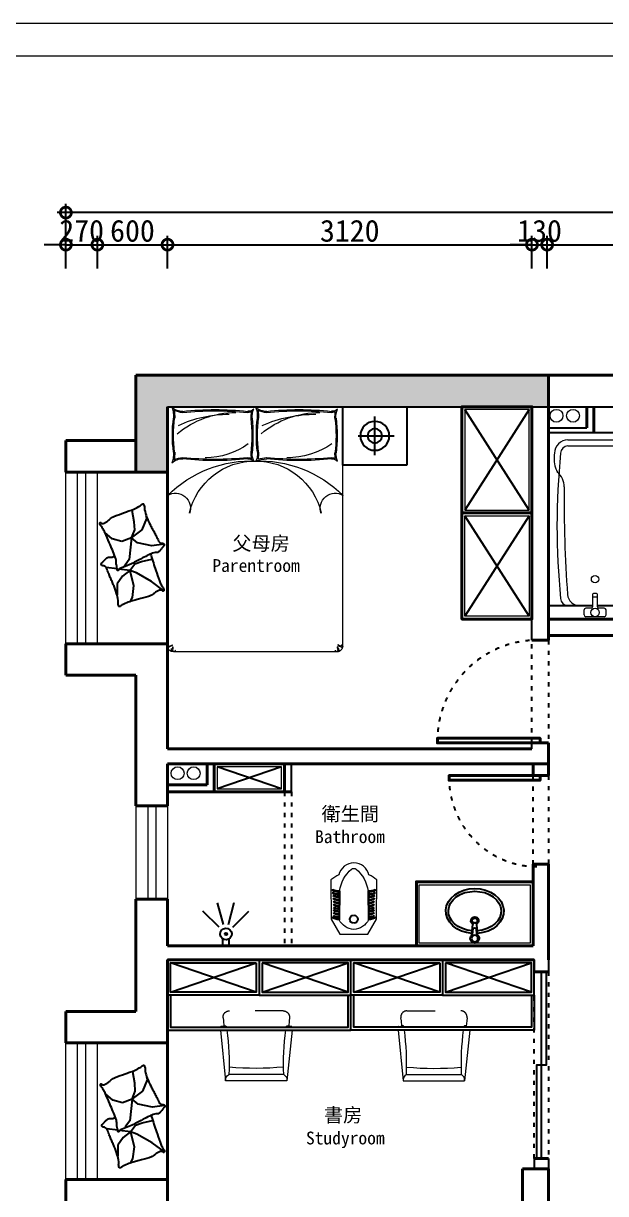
# Model space of a CAD drawing. Header units: millimetres. Extents: x -33522418 to 16198808, y -126322335 to -58690945.
# Drawn here: x -33267781 to -33262798, y -126313645 to -126303619 of the extents above; entities that cross this region are included whole.
import ezdxf

# ---------------------------------------------------------------- set-up
doc = ezdxf.new("R2010")
doc.units = ezdxf.units.MM
doc.header["$LTSCALE"] = 10
doc.header["$PDMODE"] = 3
doc.linetypes.add('ACAD_ISO03W100', pattern=[30, 12, -18])
for name, color, linetype, lineweight in [('0-标注-主标', 1, 'Continuous', 9), ('FURNITURE', 2, 'Continuous', 5), ('其他物体', 1, 'Continuous', 13), ('家具', 11, 'Continuous', 13), ('粗墙', 5, 'Continuous', 40), ('门窗玻', 18, 'Continuous', 13)]:
    doc.layers.add(name, color=color, linetype=linetype, lineweight=lineweight)
for name, color, linetype in [('Ceiling', 2, 'Continuous'), ('FIXTURE', 2, 'Continuous'), ('LAYER3', 4, 'Continuous'), ('LAYER5', 8, 'Continuous'), ('LIGHT', 2, 'Continuous'), ('Plan-text(地字标)', 3, 'Continuous'), ('UTIL', 2, 'Continuous'), ('墙体层', 1, 'Continuous'), ('窗 -红线', 1, 'Continuous'), ('立面图层', 2, 'Continuous')]:
    doc.layers.add(name, color=color, linetype=linetype)
doc.styles.add('ROMANS', font='romans.shx')
doc.styles.get("Standard").update_dxf_attribs({"font": 'simkai.ttf'})
doc.styles.add('样式 1', font='SimSun.ttf')
doc.dimstyles.new('75', dxfattribs={"dimscale": 75, "dimtxt": 2.5, "dimasz": 2.5, "dimexe": 1, "dimexo": 1, "dimgap": 0.3, "dimtad": 2, "dimdec": 0, "dimtxsty": 'Standard', "dimblk": 'DOTSMALL', "dimcen": 0.7, "dimdle": 1, "dimclrd": 1, "dimclre": 1, "dimclrt": 2, "dimadec": 0, "dimazin": 0, "dimtfac": 1, "dimtdec": 0, "dimtix": 1, "dimtmove": 2, "dimatfit": 3, "dimldrblk": 'DOTSMALL', "dimfxl": 1, "dimarcsym": 0})

# ---------------------------------------------------------------- blocks, each defined once
blk = doc.blocks.new('SDDSDFGD')
at = {"layer": '0-标注-主标', "color": 8}
blk.add_circle((-16797356, -63085064), 55, dxfattribs=at)
blk = doc.blocks.new('_DotSmall')
at = {"color": 0, "linetype": 'ByBlock', "const_width": 0.5}
blk.add_lwpolyline([(-0.0625, 0, 1), (0.0625, 0, 1)], format="xyb", close=True, dxfattribs=at)
blk = doc.blocks.new('*D55')
at = {"color": 1, "lineweight": -2, "transparency": 16777216}
for p, q in [((-33267418, -126305718), (-33267418, -126305440)), ((-33267148, -126305718), (-33267148, -126305440)), ((-33267418, -126305515), (-33267605, -126305515)), ((-33267418, -126305515), (-33267148, -126305515)), ((-33267148, -126305515), (-33266960, -126305515))]:
    blk.add_line(p, q, dxfattribs=at)
at = {"layer": 'Defpoints', "color": 0, "transparency": 16777216}
for p in [(-33267148, -126305515), (-33267418, -126305793), (-33267148, -126305793)]:
    blk.add_point(p, dxfattribs=at)
at = {"color": 1, "lineweight": -2, "transparency": 16777216, "xscale": 187.5, "yscale": 187.5, "zscale": 187.5}
blk.add_blockref('_DotSmall', (-33267418, -126305515), dxfattribs=at)
at = {"color": 1, "lineweight": -2, "transparency": 16777216, "xscale": 187.5, "yscale": 187.5, "zscale": 187.5, "rotation": 180}
blk.add_blockref('_DotSmall', (-33267148, -126305515), dxfattribs=at)
at = {"color": 2, "transparency": 16777216, "insert": (-33267283, -126305397), "char_height": 187.5, "attachment_point": 5}
blk.add_mtext('270', dxfattribs=at)
blk = doc.blocks.new('*D56')
at = {"color": 1, "lineweight": -2, "transparency": 16777216}
for p, q in [((-33267148, -126305718), (-33267148, -126305440)), ((-33266548, -126305718), (-33266548, -126305440)), ((-33267223, -126305515), (-33266473, -126305515))]:
    blk.add_line(p, q, dxfattribs=at)
at = {"layer": 'Defpoints', "color": 0, "transparency": 16777216}
for p in [(-33266548, -126305515), (-33267148, -126305793), (-33266548, -126305793)]:
    blk.add_point(p, dxfattribs=at)
at = {"color": 1, "lineweight": -2, "transparency": 16777216, "xscale": 187.5, "yscale": 187.5, "zscale": 187.5, "rotation": 180}
blk.add_blockref('_DotSmall', (-33267148, -126305515), dxfattribs=at)
at = {"color": 1, "lineweight": -2, "transparency": 16777216, "xscale": 187.5, "yscale": 187.5, "zscale": 187.5}
blk.add_blockref('_DotSmall', (-33266548, -126305515), dxfattribs=at)
at = {"color": 2, "transparency": 16777216, "insert": (-33266848, -126305397), "char_height": 187.5, "attachment_point": 5}
blk.add_mtext('600', dxfattribs=at)
blk = doc.blocks.new('*D57')
at = {"color": 1, "lineweight": -2, "transparency": 16777216}
for p, q in [((-33266548, -126305718), (-33266548, -126305440)), ((-33263428, -126305718), (-33263428, -126305440)), ((-33266623, -126305515), (-33263353, -126305515))]:
    blk.add_line(p, q, dxfattribs=at)
at = {"layer": 'Defpoints', "color": 0, "transparency": 16777216}
for p in [(-33263428, -126305515), (-33266548, -126305793), (-33263428, -126305793)]:
    blk.add_point(p, dxfattribs=at)
at = {"color": 1, "lineweight": -2, "transparency": 16777216, "xscale": 187.5, "yscale": 187.5, "zscale": 187.5, "rotation": 180}
blk.add_blockref('_DotSmall', (-33266548, -126305515), dxfattribs=at)
at = {"color": 1, "lineweight": -2, "transparency": 16777216, "xscale": 187.5, "yscale": 187.5, "zscale": 187.5}
blk.add_blockref('_DotSmall', (-33263428, -126305515), dxfattribs=at)
at = {"color": 2, "transparency": 16777216, "insert": (-33264988, -126305397), "char_height": 187.5, "attachment_point": 5}
blk.add_mtext('3120', dxfattribs=at)
blk = doc.blocks.new('*D58')
at = {"color": 1, "lineweight": -2, "transparency": 16777216}
for p, q in [((-33263428, -126305718), (-33263428, -126305440)), ((-33263298, -126305718), (-33263298, -126305440)), ((-33263428, -126305515), (-33263615, -126305515)), ((-33263428, -126305515), (-33263298, -126305515)), ((-33263298, -126305515), (-33263110, -126305515))]:
    blk.add_line(p, q, dxfattribs=at)
at = {"layer": 'Defpoints', "color": 0, "transparency": 16777216}
for p in [(-33263298, -126305515), (-33263428, -126305793), (-33263298, -126305793)]:
    blk.add_point(p, dxfattribs=at)
at = {"color": 1, "lineweight": -2, "transparency": 16777216, "xscale": 187.5, "yscale": 187.5, "zscale": 187.5}
blk.add_blockref('_DotSmall', (-33263428, -126305515), dxfattribs=at)
at = {"color": 1, "lineweight": -2, "transparency": 16777216, "xscale": 187.5, "yscale": 187.5, "zscale": 187.5, "rotation": 180}
blk.add_blockref('_DotSmall', (-33263298, -126305515), dxfattribs=at)
at = {"color": 2, "transparency": 16777216, "insert": (-33263363, -126305397), "char_height": 187.5, "attachment_point": 5}
blk.add_mtext('130', dxfattribs=at)
blk = doc.blocks.new('*D59')
at = {"color": 1, "lineweight": -2, "transparency": 16777216}
for p, q in [((-33263298, -126305718), (-33263298, -126305440)), ((-33261228, -126305718), (-33261228, -126305440)), ((-33263373, -126305515), (-33261153, -126305515))]:
    blk.add_line(p, q, dxfattribs=at)
at = {"layer": 'Defpoints', "color": 0, "transparency": 16777216}
for p in [(-33261228, -126305515), (-33263298, -126305793), (-33261228, -126305793)]:
    blk.add_point(p, dxfattribs=at)
at = {"color": 1, "lineweight": -2, "transparency": 16777216, "xscale": 187.5, "yscale": 187.5, "zscale": 187.5, "rotation": 180}
blk.add_blockref('_DotSmall', (-33263298, -126305515), dxfattribs=at)
at = {"color": 1, "lineweight": -2, "transparency": 16777216, "xscale": 187.5, "yscale": 187.5, "zscale": 187.5}
blk.add_blockref('_DotSmall', (-33261228, -126305515), dxfattribs=at)
at = {"color": 2, "transparency": 16777216, "insert": (-33262263, -126305397), "char_height": 187.5, "attachment_point": 5}
blk.add_mtext('2070', dxfattribs=at)
blk = doc.blocks.new('*D64')
at = {"color": 1, "lineweight": -2, "transparency": 16777216}
for p, q in [((-33256913, -126305240), (-33267493, -126305240)), ((-33267418, -126305718), (-33267418, -126305165)), ((-33256988, -126305718), (-33256988, -126305165))]:
    blk.add_line(p, q, dxfattribs=at)
at = {"layer": 'Defpoints', "color": 0, "transparency": 16777216}
for p in [(-33267418, -126305240), (-33267418, -126305793), (-33256988, -126305793)]:
    blk.add_point(p, dxfattribs=at)
at = {"color": 1, "lineweight": -2, "transparency": 16777216, "xscale": 187.5, "yscale": 187.5, "zscale": 187.5, "rotation": 180}
blk.add_blockref('_DotSmall', (-33267418, -126305240), dxfattribs=at)
at = {"color": 1, "lineweight": -2, "transparency": 16777216, "xscale": 187.5, "yscale": 187.5, "zscale": 187.5}
blk.add_blockref('_DotSmall', (-33256988, -126305240), dxfattribs=at)
at = {"color": 2, "transparency": 16777216, "insert": (-33262203, -126305123), "char_height": 187.5, "attachment_point": 5}
blk.add_mtext('10430', dxfattribs=at)
blk = doc.blocks.new('A$C5E9D489C')
at = {"color": 4}
blk.add_line((21934.5, 15509.9), (0, 15509.9), dxfattribs=at)
at = {"layer": '其他物体', "color": 8}
blk.add_line((221.7, 15279.1), (19022.5, 15279.1), dxfattribs=at)
blk = doc.blocks.new('24eaw54')
at = {"layer": 'Ceiling', "color": 2}
blk.add_line((1416585, -2506631), (1416585, -2508131), dxfattribs=at)
at = {"layer": 'FURNITURE', "color": 1}
blk.add_line((1417036, -2506631), (1416585, -2506631), dxfattribs=at)
at = {"layer": 'FURNITURE'}
for p, q in [((1418636, -2506631), (1416585, -2506631)), ((1418686, -2508081), (1418686, -2506685)), ((1418636, -2508131), (1416585, -2508131))]:
    blk.add_line(p, q, dxfattribs=at)
at = {"layer": 'FURNITURE', "color": 1}
for points in [[(1418647, -2506637), (1418646, -2506638), (1418645, -2506639), (1418645, -2506640), (1418644, -2506641), (1418644, -2506641), (1418643, -2506642), (1418643, -2506643), (1418643, -2506643), (1418642, -2506644), (1418642, -2506644), (1418642, -2506645), (1418642, -2506645), (1418641, -2506646), (1418641, -2506646), (1418641, -2506646), (1418641, -2506647), (1418640, -2506647), (1418640, -2506648), (1418640, -2506648), (1418639, -2506649), (1418639, -2506649), (1418639, -2506650), (1418638, -2506650), (1418638, -2506651), (1418638, -2506652), (1418637, -2506652), (1418637, -2506653), (1418636, -2506654), (1418636, -2506654), (1418636, -2506655), (1418635, -2506656), (1418635, -2506657), (1418634, -2506657), (1418634, -2506658), (1418633, -2506659), (1418633, -2506659), (1418633, -2506660), (1418632, -2506660), (1418632, -2506661), (1418632, -2506661), (1418631, -2506662), (1418631, -2506662), (1418631, -2506663), (1418630, -2506663), (1418630, -2506664), (1418630, -2506664), (1418630, -2506665), (1418629, -2506666), (1418629, -2506666), (1418629, -2506667), (1418628, -2506667), (1418628, -2506668), (1418628, -2506669), (1418627, -2506669), (1418627, -2506670), (1418627, -2506670), (1418626, -2506671), (1418626, -2506671), (1418626, -2506672), (1418625, -2506672), (1418625, -2506672), (1418625, -2506673), (1418624, -2506673), (1418624, -2506674), (1418624, -2506674), (1418624, -2506674), (1418624, -2506675), (1418624, -2506675), (1418624, -2506675), (1418624, -2506675), (1418624, -2506675), (1418624, -2506675), (1418625, -2506675), (1418625, -2506674), (1418625, -2506674), (1418626, -2506673), (1418626, -2506673), (1418627, -2506672), (1418627, -2506672), (1418628, -2506671), (1418628, -2506671), (1418629, -2506670), (1418630, -2506670), (1418630, -2506670), (1418631, -2506669), (1418632, -2506669), (1418632, -2506668), (1418633, -2506668), (1418633, -2506667), (1418634, -2506666), (1418634, -2506666), (1418634, -2506665), (1418634, -2506664), (1418635, -2506663), (1418635, -2506662), (1418635, -2506662), (1418636, -2506661), (1418636, -2506660), (1418637, -2506659), (1418637, -2506658), (1418638, -2506657), (1418638, -2506657), (1418638, -2506656), (1418639, -2506655), (1418639, -2506654), (1418640, -2506653), (1418640, -2506652), (1418640, -2506651), (1418640, -2506650), (1418640, -2506649), (1418641, -2506648), (1418641, -2506648), (1418641, -2506647), (1418641, -2506646), (1418641, -2506646), (1418642, -2506645), (1418642, -2506645), (1418642, -2506644), (1418642, -2506644), (1418643, -2506644), (1418643, -2506643), (1418643, -2506643), (1418644, -2506643), (1418644, -2506642), (1418644, -2506642), (1418645, -2506642), (1418645, -2506641), (1418646, -2506641), (1418646, -2506641), (1418646, -2506640), (1418647, -2506640), (1418647, -2506639), (1418648, -2506639), (1418648, -2506638), (1418649, -2506637), (1418650, -2506637)], [(1418633, -2506631), (1418632, -2506632), (1418631, -2506633), (1418631, -2506634), (1418631, -2506635), (1418630, -2506636), (1418630, -2506636), (1418630, -2506637), (1418630, -2506637), (1418630, -2506637), (1418630, -2506638), (1418630, -2506638), (1418630, -2506639), (1418630, -2506639), (1418630, -2506640), (1418630, -2506640), (1418630, -2506641), (1418630, -2506641), (1418629, -2506642), (1418629, -2506642), (1418629, -2506642), (1418629, -2506643), (1418629, -2506643), (1418629, -2506643), (1418629, -2506643)], [(1418642, -2506675), (1418648, -2506674), (1418653, -2506673), (1418656, -2506672), (1418659, -2506672), (1418661, -2506671), (1418662, -2506671), (1418663, -2506670), (1418663, -2506670), (1418664, -2506670), (1418664, -2506670), (1418665, -2506669), (1418666, -2506669), (1418666, -2506669), (1418667, -2506669), (1418667, -2506669), (1418668, -2506669), (1418669, -2506669), (1418670, -2506669), (1418671, -2506668), (1418672, -2506668), (1418674, -2506668), (1418677, -2506667), (1418680, -2506667), (1418684, -2506666)], [(1418642, -2506675), (1418642, -2506677), (1418643, -2506678), (1418643, -2506678), (1418652, -2506677), (1418656, -2506677), (1418657, -2506675), (1418661, -2506676), (1418667, -2506673), (1418669, -2506673), (1418673, -2506676), (1418676, -2506677), (1418677, -2506677), (1418686, -2506677), (1418684, -2506677)], [(1418681, -2506659), (1418678, -2506660), (1418676, -2506661), (1418675, -2506661), (1418673, -2506662), (1418672, -2506662), (1418670, -2506663), (1418669, -2506663), (1418668, -2506663), (1418667, -2506663), (1418666, -2506664), (1418665, -2506664), (1418664, -2506664), (1418663, -2506665), (1418662, -2506665), (1418660, -2506666), (1418658, -2506666)], [(1418671, -2506695), (1418673, -2506696), (1418675, -2506696), (1418677, -2506697), (1418679, -2506697), (1418680, -2506697), (1418682, -2506697), (1418684, -2506697), (1418686, -2506697)], [(1418647, -2508126), (1418646, -2508125), (1418645, -2508124), (1418645, -2508123), (1418644, -2508122), (1418644, -2508121), (1418643, -2508120), (1418643, -2508120), (1418643, -2508119), (1418642, -2508119), (1418642, -2508118), (1418642, -2508118), (1418642, -2508117), (1418641, -2508117), (1418641, -2508117), (1418641, -2508116), (1418641, -2508116), (1418640, -2508115), (1418640, -2508115), (1418640, -2508114), (1418639, -2508114), (1418639, -2508113), (1418639, -2508113), (1418638, -2508112), (1418638, -2508112), (1418638, -2508111), (1418637, -2508110), (1418637, -2508110), (1418636, -2508109), (1418636, -2508108), (1418636, -2508107), (1418635, -2508107), (1418635, -2508106), (1418634, -2508105), (1418634, -2508105), (1418633, -2508104), (1418633, -2508103), (1418633, -2508103), (1418632, -2508102), (1418632, -2508102), (1418632, -2508101), (1418631, -2508101), (1418631, -2508100), (1418631, -2508100), (1418630, -2508099), (1418630, -2508099), (1418630, -2508098), (1418630, -2508098), (1418629, -2508097), (1418629, -2508096), (1418629, -2508096), (1418628, -2508095), (1418628, -2508095), (1418628, -2508094), (1418627, -2508093), (1418627, -2508093), (1418627, -2508092), (1418626, -2508092), (1418626, -2508091), (1418626, -2508091), (1418625, -2508091), (1418625, -2508090), (1418625, -2508090), (1418624, -2508089), (1418624, -2508089), (1418624, -2508089), (1418624, -2508088), (1418624, -2508088), (1418624, -2508088), (1418624, -2508088), (1418624, -2508088), (1418624, -2508088), (1418624, -2508088), (1418625, -2508088), (1418625, -2508088), (1418625, -2508089), (1418626, -2508089), (1418626, -2508090), (1418627, -2508090), (1418627, -2508091), (1418628, -2508091), (1418628, -2508092), (1418629, -2508092), (1418630, -2508093), (1418630, -2508093), (1418631, -2508093), (1418632, -2508094), (1418632, -2508094), (1418633, -2508095), (1418633, -2508095), (1418634, -2508096), (1418634, -2508097), (1418634, -2508098), (1418634, -2508098), (1418635, -2508099), (1418635, -2508100), (1418635, -2508101), (1418636, -2508102), (1418636, -2508103), (1418637, -2508103), (1418637, -2508104), (1418638, -2508105), (1418638, -2508106), (1418638, -2508107), (1418639, -2508108), (1418639, -2508109), (1418640, -2508110), (1418640, -2508111), (1418640, -2508112), (1418640, -2508112), (1418640, -2508113), (1418641, -2508114), (1418641, -2508115), (1418641, -2508116), (1418641, -2508116), (1418641, -2508117), (1418642, -2508117), (1418642, -2508118), (1418642, -2508118), (1418642, -2508118), (1418643, -2508119), (1418643, -2508119), (1418643, -2508119), (1418644, -2508120), (1418644, -2508120), (1418644, -2508120), (1418645, -2508121), (1418645, -2508121), (1418646, -2508122), (1418646, -2508122), (1418646, -2508122), (1418647, -2508123), (1418647, -2508123), (1418648, -2508124), (1418648, -2508125), (1418649, -2508125), (1418650, -2508126)], [(1418642, -2508087), (1418642, -2508085), (1418643, -2508084), (1418643, -2508084), (1418652, -2508085), (1418656, -2508086), (1418657, -2508087), (1418661, -2508087), (1418667, -2508090), (1418669, -2508090), (1418673, -2508086), (1418676, -2508085), (1418677, -2508085), (1418686, -2508085), (1418684, -2508085)], [(1418642, -2508087), (1418648, -2508088), (1418653, -2508089), (1418656, -2508090), (1418659, -2508091), (1418661, -2508091), (1418662, -2508092), (1418663, -2508092), (1418663, -2508093), (1418664, -2508093), (1418664, -2508093), (1418665, -2508093), (1418666, -2508093), (1418666, -2508093), (1418667, -2508094), (1418667, -2508094), (1418668, -2508094), (1418669, -2508094), (1418670, -2508094), (1418671, -2508094), (1418672, -2508094), (1418674, -2508095), (1418677, -2508095), (1418680, -2508096), (1418684, -2508096)], [(1418681, -2508104), (1418678, -2508103), (1418676, -2508102), (1418675, -2508101), (1418673, -2508101), (1418672, -2508100), (1418670, -2508100), (1418669, -2508100), (1418668, -2508099), (1418667, -2508099), (1418666, -2508099), (1418665, -2508099), (1418664, -2508098), (1418663, -2508098), (1418662, -2508097), (1418660, -2508097), (1418658, -2508096)], [(1418671, -2508067), (1418673, -2508067), (1418675, -2508066), (1418677, -2508066), (1418679, -2508066), (1418680, -2508066), (1418682, -2508066), (1418684, -2508066), (1418686, -2508066)], [(1418633, -2508131), (1418632, -2508130), (1418631, -2508129), (1418631, -2508128), (1418631, -2508128), (1418630, -2508127), (1418630, -2508126), (1418630, -2508126), (1418630, -2508126), (1418630, -2508125), (1418630, -2508125), (1418630, -2508124), (1418630, -2508124), (1418630, -2508123), (1418630, -2508123), (1418630, -2508122), (1418630, -2508122), (1418630, -2508121), (1418629, -2508121), (1418629, -2508121), (1418629, -2508120), (1418629, -2508120), (1418629, -2508120), (1418629, -2508119), (1418629, -2508119)]]:
    blk.add_lwpolyline(points, dxfattribs=at)
for centre, radius, start, end in [((1416669, -2506458), 225, 249.515, 273.4755), ((1416488, -2506760), 138, 358.4473, 41.5839), ((1416669, -2506458), 235, 256.7699, 273.4755), ((1416488, -2506760), 147, 358.4473, 29.8513), ((1416828, -2507814), 1141, 82.668, 97.332), ((1416828, -2507814), 1131, 82.668, 97.332), ((1416988, -2506458), 235, 266.5245, 283.2301), ((1416988, -2506458), 225, 266.5245, 290.485), ((1417169, -2506760), 147, 150.1487, 181.5527), ((1417169, -2506760), 138, 138.4161, 181.5527), ((1418067, -2507348), 1017, 135.2029, 182.6806), ((1417455, -2506699), 129, 147.9527, 290.2034), ((1419189, -2507039), 2579, 173.795, 186.1946), ((1419190, -2507039), 2570, 173.791, 186.1986), ((1417420, -2507217), 785, 140.2297, 179.9586), ((1417674, -2507157), 1024, 155.0318, 180.0706), ((1414467, -2507039), 2570, 353.8014, 6.209), ((1414468, -2507039), 2579, 353.8054, 6.205), ((1417620, -2507375), 569, 102.3214, 181.1288), ((1416391, -2506955), 631, 324.4656, 0.0001), ((1416669, -2507175), 225, 249.515, 273.4755), ((1416488, -2507478), 138, 358.4473, 41.5839), ((1416549, -2507320), 75.8, 317.8595, 1.8012), ((1416679, -2507547), 192, 88.3923, 112.6023), ((1416488, -2507478), 147, 358.4473, 29.8513), ((1416669, -2507175), 235, 256.7699, 273.4755), ((1416549, -2507320), 85.7, 337.5713, 1.8012), ((1416679, -2507547), 201, 88.3923, 104.5516), ((1416828, -2508663), 1271, 83.426, 96.574), ((1416828, -2508663), 1261, 83.426, 96.574), ((1416834, -2505896), 1467, 264.1588, 275.8412), ((1416834, -2505896), 1457, 264.1588, 275.8412), ((1416993, -2507287), 115, 260.742, 300.3569), ((1416978, -2507547), 201, 75.4484, 88.3923), ((1416978, -2507547), 192, 67.3977, 88.3923), ((1417108, -2507320), 85.7, 178.1988, 202.4287), ((1417108, -2507320), 75.8, 178.1988, 222.1405), ((1417697, -2507564), 671, 164.6425, 172.9686), ((1418067, -2507418), 1017, 177.3194, 224.7971), ((1417620, -2507391), 569, 178.8712, 257.6786), ((1419189, -2507757), 2579, 173.795, 186.1946), ((1419190, -2507757), 2570, 173.791, 186.1986), ((1417420, -2507935), 785, 140.2297, 179.9586), ((1417789, -2507900), 1139, 156.3386, 180.0813), ((1416988, -2507175), 235, 266.5245, 280.5274), ((1420634, -2507860), 3632, 172.8266, 174.0195), ((1414467, -2507757), 2570, 353.8014, 6.209), ((1414468, -2507757), 2579, 353.8054, 6.205), ((1416329, -2507653), 693, 326.1566, 0.0385), ((1417455, -2508067), 129, 69.7966, 212.0473), ((1416549, -2508037), 75.8, 317.8595, 1.8012), ((1416679, -2508265), 192, 88.3923, 112.6023), ((1416549, -2508037), 85.7, 337.5713, 1.8012), ((1416679, -2508265), 201, 88.3923, 104.5516), ((1416834, -2506991), 1093, 262.1489, 277.8511), ((1416834, -2506991), 1083, 262.1489, 277.8511), ((1416978, -2508265), 201, 75.4484, 88.3923), ((1416978, -2508265), 192, 67.3977, 88.3923), ((1417108, -2508037), 85.7, 178.1988, 202.4287), ((1417108, -2508037), 75.8, 178.1988, 222.1405)]:
    blk.add_arc(centre, radius, start, end, dxfattribs=at)
at = {"layer": 'FURNITURE'}
for centre, start, end in [((1418636, -2506681), 0, 90), ((1418636, -2508081), 270, 0)]:
    blk.add_arc(centre, 50, start, end, dxfattribs=at)
blk = doc.blocks.new('A$C71224880')
at = {"color": 2, "ltscale": 100}
blk.add_lwpolyline([(550, 500), (0, 500), (0, 0), (550, 0)], close=True, dxfattribs=at)
at = {"layer": 'LIGHT', "color": 1}
for p, q in [((275, 415), (275, 85)), ((132, 250), (440, 250))]:
    blk.add_line(p, q, dxfattribs=at)
at = {"layer": 'LIGHT'}
blk.add_circle((275, 250), 124, dxfattribs=at)
at = {"layer": 'LIGHT', "color": 1}
blk.add_circle((275, 250), 61.9, dxfattribs=at)
blk = doc.blocks.new('ee')
at = {"color": 3, "rotation": 180}
blk.add_blockref('A$C71224880', (-16630445, -63112382), dxfattribs=at)
at = {"color": 1, "rotation": 270}
blk.add_blockref('24eaw54', (-14122314, -61695797), dxfattribs=at)
blk = doc.blocks.new('ccc')
at = {"color": 2}
for p, q in [((-16651097, -63130033), (-16650296, -63130033)), ((-16651097, -63131633), (-16651097, -63130033)), ((-16650296, -63130033), (-16650296, -63131633)), ((-16650717, -63131517), (-16651097, -63131517)), ((-16650296, -63131517), (-16650676, -63131517)), ((-16650296, -63131633), (-16651097, -63131633))]:
    blk.add_line(p, q, dxfattribs=at)
at = {"color": 4}
blk.add_line((-16650296, -63131517), (-16650676, -63131517), dxfattribs=at)
at = {"layer": '门窗玻', "color": 1}
for p, q in [((-16650929, -63130096), (-16650464, -63130096)), ((-16650929, -63130096), (-16650464, -63130096)), ((-16650929, -63130148), (-16650464, -63130148)), ((-16650717, -63131528), (-16650717, -63131421)), ((-16650717, -63131528), (-16650717, -63131421)), ((-16650684, -63131413), (-16650709, -63131413)), ((-16650684, -63131444), (-16650709, -63131444)), ((-16650676, -63131528), (-16650676, -63131421)), ((-16650929, -63131517), (-16650717, -63131517)), ((-16650791, -63131596), (-16650791, -63131554)), ((-16650728, -63131538), (-16650775, -63131538)), ((-16650676, -63131517), (-16650464, -63131517)), ((-16650618, -63131538), (-16650665, -63131538)), ((-16650602, -63131596), (-16650602, -63131554)), ((-16650618, -63131612), (-16650775, -63131612))]:
    blk.add_line(p, q, dxfattribs=at)
for centre, radius in [((-16650697, -63131290), 31.4), ((-16650697, -63131575), 36.6)]:
    blk.add_circle(centre, radius, dxfattribs=at)
for centre, radius, start, end in [((-16650929, -63130211), 115, 90, 180), ((-16650929, -63130211), 62.8, 90, 180), ((-16650464, -63130211), 115, 0, 90), ((-16650464, -63130211), 62.8, 0, 90), ((-16644850, -63130833), 6173, 174.2183, 185.7817), ((-16656543, -63130833), 6173, 354.2183, 5.7817), ((-16651117, -63130497), 157, 359.0758, 51.7771), ((-16650277, -63130497), 157, 128.2229, 180.9242), ((-16640575, -63130649), 10386, 179.1757, 184.2679), ((-16660818, -63130649), 10386, 355.7321, 0.8243), ((-16650929, -63131455), 62.8, 180, 270), ((-16650828, -63131413), 105, 184.7863, 270), ((-16650709, -63131421), 8.37, 90, 180), ((-16650709, -63131453), 8.37, 90, 180), ((-16650684, -63131421), 8.37, 0, 90), ((-16650684, -63131453), 8.37, 0, 90), ((-16650566, -63131413), 105, 270, 355.2137), ((-16650464, -63131455), 62.8, 270, 0), ((-16650775, -63131554), 15.7, 90, 180), ((-16650728, -63131528), 10.5, 270, 0), ((-16650665, -63131528), 10.5, 180, 270), ((-16650618, -63131554), 15.7, 0, 90), ((-16650775, -63131596), 15.7, 180, 270), ((-16650618, -63131596), 15.7, 270, 0)]:
    blk.add_arc(centre, radius, start, end, dxfattribs=at)
for points in [[(-16651044, -63130211), (-16651048, -63130268), (-16651036, -63130336), (-16651019, -63130373)], [(-16650349, -63130211), (-16650354, -63130268), (-16650369, -63130335), (-16650374, -63130373)]]:
    blk.add_spline(points, degree=3, dxfattribs=at)
blk = doc.blocks.new('hre')
at = {"color": 1}
for p, q in [((1340560, -2518961), (1340572, -2518867)), ((1340796, -2519001), (1340817, -2518918)), ((1340817, -2518918), (1340871, -2518856)), ((1340432, -2518960), (1340339, -2518960)), ((1340497, -2519007), (1340432, -2518960)), ((1340546, -2519070), (1340497, -2519007)), ((1340546, -2519070), (1340558, -2518976)), ((1340592, -2519028), (1340580, -2519020)), ((1340642, -2519064), (1340592, -2519028)), ((1340827, -2519083), (1340796, -2519001)), ((1340315, -2519088), (1340279, -2519068)), ((1340418, -2519102), (1340315, -2519088)), ((1340546, -2519070), (1340418, -2519102)), ((1340453, -2519256), (1340528, -2519125)), ((1340528, -2519125), (1340546, -2519070)), ((1340546, -2519070), (1340604, -2519112)), ((1340604, -2519112), (1340623, -2519169)), ((1340827, -2519083), (1340642, -2519064)), ((1340757, -2519257), (1340783, -2519135)), ((1340783, -2519135), (1340827, -2519083)), ((1340827, -2519083), (1340895, -2519111)), ((1340827, -2519083), (1340896, -2519176)), ((1340895, -2519111), (1340963, -2519107)), ((1340963, -2519107), (1341061, -2519090)), ((1341061, -2519090), (1341065, -2519084)), ((1340623, -2519169), (1340643, -2519258)), ((1340896, -2519176), (1340991, -2519214)), ((1340991, -2519214), (1341015, -2519210)), ((1340374, -2519360), (1340453, -2519256)), ((1340771, -2519360), (1340757, -2519257))]:
    blk.add_line(p, q, dxfattribs=at)
at = {"color": 2}
blk.add_lwpolyline([(1340688, -2519248, 0.025626), (1340676, -2519251, 0.0108), (1340547, -2519292, 0.00456), (1340459, -2519323, 0.01125), (1340424, -2519337, 0.069394), (1340405, -2519348, -0.079756), (1340389, -2519358, -0.106399), (1340374, -2519360, -0.328642), (1340370, -2519356, -0.299547), (1340373, -2519350, 0.189917), (1340378, -2519341, 0.033518), (1340379, -2519331, 0.075627), (1340379, -2519326, 0.053489), (1340376, -2519318, 0.017838), (1340364, -2519296, 0.038394), (1340346, -2519272, -0.059529), (1340336, -2519256, -0.035943), (1340325, -2519230, -0.011245), (1340300, -2519143, -0.006203), (1340290, -2519104, 0.010783), (1340283, -2519081, 0.019485), (1340279, -2519068, 0.005062), (1340259, -2519018, 0.101392), (1340243, -2518992, -0.223768), (1340238, -2518979, -0.25558), (1340241, -2518974, -0.081563), (1340257, -2518969, -0.071805), (1340274, -2518969, 0.069985), (1340291, -2518969, 0.03546), (1340351, -2518956, 0.029432), (1340420, -2518931, 0.001554), (1340453, -2518917, -0.00152), (1340487, -2518902, -0.004735), (1340522, -2518888, 0.00382), (1340566, -2518870, 0.296001), (1340588, -2518837, -0.649774), (1340610, -2518828, -0.02319), (1340614, -2518833, 0.0288), (1340618, -2518837, 0.005727), (1340624, -2518842, -0.004358), (1340633, -2518850, -0.027528), (1340650, -2518867, -0.046214), (1340658, -2518878, -0.194121), (1340661, -2518895, 0.133719), (1340662, -2518919, 0.005779), (1340670, -2518941, 0.008882)], format="xyb", dxfattribs=at)
blk.add_lwpolyline([(1341094, -2519145, 0.101392), (1341112, -2519169, -0.223768), (1341118, -2519182, -0.25558), (1341115, -2519187, -0.081563), (1341100, -2519193, -0.071805), (1341083, -2519195, 0.069985), (1341066, -2519196, 0.03546), (1341007, -2519213, 0.029432), (1340940, -2519243, 0.001554), (1340908, -2519260, -0.00152), (1340875, -2519278, -0.004735), (1340841, -2519295, 0.00382), (1340799, -2519316, 0.296001), (1340780, -2519350, -0.649774), (1340759, -2519361, -0.02319), (1340754, -2519356, 0.0288), (1340750, -2519353, 0.005727), (1340743, -2519348, -0.004358), (1340734, -2519341, -0.027528), (1340716, -2519325, -0.046214), (1340706, -2519315, -0.194121), (1340702, -2519298, 0.133719), (1340699, -2519274, 0.011505), (1340681, -2519232, 0.008882), (1340654, -2519178, 0.012426), (1340617, -2519110, -0.033612), (1340604, -2519084), (1340581, -2519028), (1340564, -2518984, 0.224341), (1340549, -2518971, -0.722772), (1340549, -2518962, -0.103513), (1340553, -2518962, 0.053465), (1340560, -2518961, 0.030109), (1340583, -2518957, -0.031436), (1340605, -2518952, -0.05324), (1340620, -2518952, 0.05518), (1340635, -2518951, 0.056271), (1340660, -2518945, 0.0108), (1340786, -2518893, 0.00456), (1340871, -2518856, 0.01125), (1340905, -2518839, 0.069394), (1340923, -2518827, -0.079756), (1340938, -2518816, -0.106399), (1340953, -2518813, -0.328642), (1340957, -2518816, -0.299547), (1340955, -2518823, 0.189917), (1340950, -2518832, 0.033518), (1340950, -2518842, 0.075627), (1340951, -2518847, 0.053489), (1340954, -2518854, 0.017838), (1340968, -2518875, 0.038394), (1340987, -2518898, -0.059529), (1340999, -2518913, -0.035943), (1341011, -2518939, -0.011245), (1341044, -2519023, -0.006203), (1341057, -2519061, 0.010783), (1341065, -2519084, 0.019485), (1341070, -2519097, 0.005062)], format="xyb", close=True, dxfattribs=at)
blk = doc.blocks.new('sdg344')
at = {"layer": 'FURNITURE', "color": 1, "linetype": 'ACAD_ISO03W100', "ltscale": 2}
for p, q in [((151941, -32276), (151944, -32303)), ((151995, -32217), (152456, -32217)), ((152509, -32276), (152507, -32303)), ((151916, -32358), (151917, -32362)), ((151944, -32303), (151948, -32349)), ((152507, -32303), (152503, -32349)), ((152534, -32358), (152534, -32362))]:
    blk.add_line(p, q, dxfattribs=at)
at = {"layer": 'FURNITURE', "color": 2}
for p, q in [((151919, -32382), (151963, -32817)), ((152532, -32382), (152488, -32817)), ((151963, -32817), (152488, -32817))]:
    blk.add_line(p, q, dxfattribs=at)
at = {"layer": 'FURNITURE', "color": 1}
blk.add_line((151990, -32764), (152460, -32764), dxfattribs=at)
at = {"layer": 'FURNITURE', "color": 1, "linetype": 'ACAD_ISO03W100', "ltscale": 2}
for centre, radius, start, end in [((151995, -32271), 53.6, 90, 185.1022), ((152456, -32271), 53.6, 354.8978, 90), ((151922, -32358), 5.36, 89.3749, 185.1022), ((151923, -32257), 95.3, 269.3749, 289.8528), ((151959, -32357), 10.7, 7.3957, 109.8528), ((149750, -32673), 2242, 7.9798, 8.1429), ((154700, -32673), 2242, 171.8571, 172.0202), ((152492, -32357), 10.7, 70.1472, 172.6043), ((152528, -32257), 95.3, 250.1472, 270.6251), ((152529, -32358), 5.36, 354.8978, 90.6251)]:
    blk.add_arc(centre, radius, start, end, dxfattribs=at)
at = {"layer": 'FURNITURE', "color": 1}
for centre, radius, start, end in [((149750, -32673), 2242, 357.6778, 7.4639), ((154700, -32673), 2242, 172.5361, 182.3222), ((152012, -32809), 49.9, 115.697, 189.9782), ((152229, -30095), 2615, 264.8112, 275.0115), ((152439, -32809), 49.9, 350.0218, 64.303)]:
    blk.add_arc(centre, radius, start, end, dxfattribs=at)
blk = doc.blocks.new('A$C34293DA2')
at = {"layer": 'UTIL', "color": 2}
for p, q in [((42, 283), (166, 272)), ((42, 227), (166, 238))]:
    blk.add_line(p, q, dxfattribs=at)
at = {"layer": 'UTIL', "color": 1}
for p, q in [((59, 276), (120, 270)), ((59, 234), (120, 239))]:
    blk.add_line(p, q, dxfattribs=at)
at = {"layer": 'UTIL', "color": 2, "extrusion": (0, 0, -1)}
blk.add_lwpolyline([(-85, 231), (-92, 183), (-106, 138), (-126, 97), (-152, 62), (-183, 34), (-217, 14), (-254, 2), (-292, 0), (-329, 7), (-365, 23), (-397, 47), (-426, 79), (-449, 117), (-467, 160), (-477, 207), (-481, 255), (-477, 303), (-467, 350), (-449, 393), (-426, 431), (-397, 463), (-365, 487), (-329, 503), (-292, 510), (-254, 507), (-217, 496), (-183, 476), (-152, 448), (-126, 413), (-106, 372), (-92, 327), (-85, 279)], dxfattribs=at)
at = {"layer": 'UTIL', "color": 1, "extrusion": (0, 0, -1)}
blk.add_lwpolyline([(-107, 233), (-114, 188), (-127, 147), (-146, 109), (-169, 77), (-196, 52), (-226, 35), (-258, 25), (-290, 23), (-322, 29), (-353, 42), (-382, 64), (-408, 92), (-429, 127), (-445, 167), (-458, 255), (-445, 343), (-429, 383), (-408, 417), (-382, 446), (-353, 467), (-322, 481), (-290, 487), (-258, 485), (-226, 475), (-196, 458), (-169, 432), (-146, 401), (-127, 363), (-114, 321), (-107, 277)], dxfattribs=at)
at = {"layer": 'UTIL', "color": 2}
blk.add_circle((40, 255), 28.4, dxfattribs=at)
at = {"layer": 'UTIL', "color": 1}
for centre, radius, start, end in [((40, 255), 39.7, 40.3688, 319.6312), ((119, 255), 15.5, 275.2159, 84.7841), ((197, 255), 34, 209.3941, 150.6059), ((197, 255), 22.7, 208.8528, 151.1472)]:
    blk.add_arc(centre, radius, start, end, dxfattribs=at)
at = {"layer": 'UTIL', "color": 2}
blk.add_arc((164, 255), 17, 275.2159, 84.7841, dxfattribs=at)
blk = doc.blocks.new('2tr2t')
at = {"layer": '家具', "color": 2}
blk.add_lwpolyline([(13889, -93168), (14020, -93241), (14020, -93481), (13889, -93555), (13552, -93559, -0.029635), (13511, -93491, -0.788157), (13511, -93232, -0.029664), (13552, -93164)], format="xyb", close=True, dxfattribs=at)
for centre, radius, start, end in [((13691, -93543), 306, 97.8599, 138.6792), ((13831, -93368), 147, 2.4317, 64.2827), ((13496, -93361), 40, 148.9741, 211.0259), ((13691, -93180), 306, 221.3208, 262.1401), ((13831, -93355), 147, 295.7174, 357.5683)]:
    blk.add_arc(centre, radius, start, end, dxfattribs=at)
at = {"layer": '窗 -红线', "color": 1}
for p, q in [((13649, -93240), (13895, -93235)), ((13649, -93483), (13895, -93488))]:
    blk.add_line(p, q, dxfattribs=at)
for centre, radius, start, end in [((13643, -93180), 3.48, 110.1416, 185.8799), ((13555, -93225), 95.4, 351.2681, 27.8626), ((13568, -93229), 89.4, 352.9652, 35.071), ((13667, -93181), 3.48, 110.1416, 185.8799), ((13579, -93226), 95.4, 352.0014, 27.8626), ((13592, -93229), 89.4, 353.7443, 35.071), ((13690, -93185), 3.48, 110.1416, 185.8799), ((13603, -93230), 95.4, 354.5907, 27.8626), ((13616, -93233), 89.4, 356.4977, 35.071), ((13717, -93188), 3.48, 110.1416, 185.8799), ((13629, -93233), 95.4, 356.7392, 27.8626), ((13642, -93236), 89.4, 358.7849, 35.071), ((13743, -93191), 3.48, 110.1416, 185.8799), ((13655, -93236), 95.4, 358.8646, 27.8626), ((13668, -93239), 89.4, 1.0503, 35.071), ((13769, -93191), 3.48, 110.1416, 185.8799), ((13681, -93236), 95.4, 359.1531, 27.8626), ((13694, -93239), 89.4, 1.3581, 35.071), ((13793, -93192), 3.48, 110.1416, 185.8799), ((13705, -93237), 95.4, 359.8852, 27.8626), ((13718, -93240), 89.4, 2.1394, 35.071), ((13816, -93191), 3.48, 110.1416, 185.8799), ((13728, -93236), 95.4, 359.6791, 27.8626), ((13741, -93239), 89.4, 1.9194, 35.071), ((13841, -93191), 3.48, 110.1416, 185.8799), ((13753, -93236), 95.4, 359.9505, 27.8626), ((13766, -93239), 89.4, 2.2091, 35.071), ((13866, -93192), 3.48, 110.1416, 185.8799), ((13778, -93237), 95.4, 0.6909, 27.8626), ((13791, -93240), 89.4, 2.9996, 35.071), ((13763, -93243), 132, 3.216, 34.3758), ((13891, -93361), 34.6, 0, 180), ((13891, -93361), 34.6, 180, 0), ((13555, -93498), 95.4, 332.1374, 8.7319), ((13568, -93494), 89.4, 324.929, 7.0349), ((13579, -93497), 95.4, 332.1374, 7.9986), ((13592, -93493), 89.4, 324.929, 6.2557), ((13603, -93493), 95.4, 332.1374, 5.4093), ((13616, -93490), 89.4, 324.929, 3.5023), ((13629, -93490), 95.4, 332.1374, 3.2608), ((13717, -93535), 3.48, 174.1201, 249.8584), ((13642, -93487), 89.4, 324.929, 1.2151), ((13655, -93487), 95.4, 332.1374, 1.1354), ((13743, -93532), 3.48, 174.1201, 249.8584), ((13668, -93484), 89.4, 324.929, 358.9497), ((13681, -93487), 95.4, 332.1374, 0.8469), ((13769, -93532), 3.48, 174.1201, 249.8584), ((13694, -93484), 89.4, 324.929, 358.6419), ((13705, -93486), 95.4, 332.1374, 0.1148), ((13793, -93531), 3.48, 174.1201, 249.8584), ((13718, -93483), 89.4, 324.929, 357.8606), ((13728, -93487), 95.4, 332.1374, 0.3209), ((13816, -93532), 3.48, 174.1201, 249.8584), ((13741, -93484), 89.4, 324.929, 358.0806), ((13753, -93487), 95.4, 332.1374, 0.0495), ((13841, -93532), 3.48, 174.1201, 249.8584), ((13766, -93484), 89.4, 324.929, 357.7909), ((13866, -93531), 3.48, 174.1201, 249.8584), ((13778, -93486), 95.4, 332.1374, 359.3091), ((13791, -93483), 89.4, 324.929, 357.0004), ((13763, -93480), 132, 325.6242, 356.784), ((13643, -93543), 3.48, 174.1201, 249.8584), ((13667, -93542), 3.48, 174.1201, 249.8584), ((13690, -93538), 3.48, 174.1201, 249.8584)]:
    blk.add_arc(centre, radius, start, end, dxfattribs=at)
blk = doc.blocks.new('Z$W@#32391')
at = {"layer": 'LAYER3', "color": 1, "ltscale": 0.1}
for p, q in [((167, 264), (313, 392)), ((186, 225), (377, 263)), ((159, 146), (287, 0)), ((183, 182), (367, 119))]:
    blk.add_line(p, q, dxfattribs=at)
blk.add_circle((104, 209), 10.4, dxfattribs=at)
at = {"layer": 'LAYER5', "color": 2}
for p, q in [((4, 244), (65, 240)), ((0, 189), (61, 185))]:
    blk.add_line(p, q, dxfattribs=at)
at = {"layer": 'LAYER5', "color": 2, "ltscale": 0.1}
blk.add_circle((104, 209), 49.3, dxfattribs=at)

msp = doc.modelspace()

# ---------------------------------------------------------------- hatches: boundary and pattern name
msp.add_hatch(color=8).paths.add_polyline_path([(-33266817.8, -126306633.3), (-33266817.8, -126307463.3), (-33266547.8, -126307463.3), (-33266547.8, -126306903.3), (-33263287.8, -126306903.3), (-33263287.8, -126306633.3)])

# ---------------------------------------------------------------- linework, layer by layer
at = {"color": 3}
for p, q in [((-33266547.8, -126306903.3), (-33262697.8, -126306903.3)), ((-33263297.8, -126307123.7), (-33262897.8, -126307123.7)), ((-33263287.8, -126307083.3), (-33262957.8, -126307083.3)), ((-33263427.8, -126308903.3), (-33263427.8, -126308723.3)), ((-33263427.8, -126309833.3), (-33263427.8, -126309783.3)), ((-33265547.8, -126310203.3), (-33265547.8, -126309963.3)), ((-33265487.8, -126310203.3), (-33265487.8, -126309963.3)), ((-33263407.8, -126311643.3), (-33263407.8, -126311743.3)), ((-33263287.8, -126311643.3), (-33263287.8, -126311743.3)), ((-33263407.8, -126313343.3), (-33263407.8, -126313433.3)), ((-33263287.8, -126313343.3), (-33263287.8, -126313433.3))]:
    msp.add_line(p, q, dxfattribs=at)
at = {"color": 8}
for p, q in [((-33263452.8, -126306928.3), (-33264002.8, -126307788.3)), ((-33263452.8, -126307788.3), (-33264002.8, -126306928.3)), ((-33263452.8, -126308698.3), (-33264002.8, -126307838.3)), ((-33263452.8, -126307838.3), (-33264002.8, -126308698.3)), ((-33265572.8, -126309988.3), (-33266122.8, -126310178.3)), ((-33265572.8, -126310178.3), (-33266122.8, -126309988.3)), ((-33266522.8, -126311918.3), (-33265787.8, -126311668.3)), ((-33265787.8, -126311918.3), (-33266522.8, -126311668.3)), ((-33265002.8, -126311918.3), (-33265737.8, -126311668.3)), ((-33265737.8, -126311918.3), (-33265002.8, -126311668.3)), ((-33264952.8, -126311918.3), (-33264217.8, -126311668.3)), ((-33264217.8, -126311918.3), (-33264952.8, -126311668.3)), ((-33263432.8, -126311918.3), (-33264167.8, -126311668.3)), ((-33264167.8, -126311918.3), (-33263432.8, -126311668.3))]:
    msp.add_line(p, q, dxfattribs=at)
at = {"color": 2}
for points in [[(-33265762.8, -126311643.3), (-33265762.8, -126311943.3), (-33266547.8, -126311943.3), (-33266547.8, -126311643.3)], [(-33265762.8, -126311643.3), (-33265762.8, -126311943.3), (-33264977.8, -126311943.3), (-33264977.8, -126311643.3)], [(-33264192.8, -126311643.3), (-33264192.8, -126311943.3), (-33264977.8, -126311943.3), (-33264977.8, -126311643.3)], [(-33264192.8, -126311643.3), (-33264192.8, -126311943.3), (-33263407.8, -126311943.3), (-33263407.8, -126311643.3)], [(-33263307.8, -126311743.3), (-33263307.8, -126312543.3), (-33263347.8, -126312543.3), (-33263347.8, -126311743.3)], [(-33263347.8, -126313343.3), (-33263347.8, -126312543.3), (-33263387.8, -126312543.3), (-33263387.8, -126313343.3)]]:
    msp.add_lwpolyline(points, close=True, dxfattribs=at)
at = {"color": 1}
for points in [[(-33265787.8, -126311668.3), (-33265787.8, -126311918.3), (-33266522.8, -126311918.3), (-33266522.8, -126311668.3)], [(-33265737.8, -126311668.3), (-33265737.8, -126311918.3), (-33265002.8, -126311918.3), (-33265002.8, -126311668.3)], [(-33264217.8, -126311668.3), (-33264217.8, -126311918.3), (-33264952.8, -126311918.3), (-33264952.8, -126311668.3)], [(-33264167.8, -126311668.3), (-33264167.8, -126311918.3), (-33263432.8, -126311918.3), (-33263432.8, -126311668.3)]]:
    msp.add_lwpolyline(points, close=True, dxfattribs=at)
at = {"color": 2}
for points in [[(-33266547.8, -126311943.3), (-33266547.8, -126312243.3), (-33264977.8, -126312243.3), (-33264977.8, -126312063.3), (-33264977.8, -126311943.3)], [(-33263407.8, -126311943.3), (-33263407.8, -126312243.3), (-33264977.8, -126312243.3), (-33264977.8, -126312063.3), (-33264977.8, -126311943.3)]]:
    msp.add_lwpolyline(points, dxfattribs=at)
at = {"color": 1}
for points in [[(-33266522.8, -126311943.3), (-33266522.8, -126312218.3), (-33265002.8, -126312218.3), (-33265002.8, -126312063.3), (-33265002.8, -126311943.3)], [(-33263432.8, -126311943.3), (-33263432.8, -126312218.3), (-33264952.8, -126312218.3), (-33264952.8, -126312063.3), (-33264952.8, -126311943.3)]]:
    msp.add_lwpolyline(points, dxfattribs=at)
at = {"layer": '立面图层', "color": 1, "linetype": 'ACAD_ISO03W100', "ltscale": 0.3}
for p, q in [((-33265547.8, -126310203.3), (-33265547.8, -126311523.3)), ((-33265487.8, -126310203.3), (-33265487.8, -126311523.3))]:
    msp.add_line(p, q, dxfattribs=at)
for points in [[(-33263427.8, -126308903.3), (-33263287.8, -126308903.3), (-33263287.8, -126309783.3), (-33263427.8, -126309783.3)], [(-33263417.8, -126310063.3), (-33263287.8, -126310063.3), (-33263287.8, -126310823.3), (-33263417.8, -126310823.3)], [(-33263407.8, -126311743.3), (-33263287.8, -126311743.3), (-33263287.8, -126313343.3), (-33263407.8, -126313343.3)]]:
    msp.add_lwpolyline(points, close=True, dxfattribs=at)
for centre, radius, start, end in [((-33263377.8, -126309763.3), 860.2, 88.66778, 181.33222), ((-33263377.8, -126310083.3), 760.3, 178.49256, 271.50744)]:
    msp.add_arc(centre, radius, start, end, dxfattribs=at)
at = {"layer": '粗墙', "color": 3}
for p, q in [((-33266817.8, -126307463.3), (-33266817.8, -126306633.3)), ((-33266817.8, -126306633.3), (-33262697.8, -126306633.3)), ((-33263287.8, -126306633.3), (-33263287.8, -126308903.3)), ((-33266547.8, -126307463.3), (-33266547.8, -126306903.3)), ((-33263427.8, -126306903.3), (-33263427.8, -126308723.3)), ((-33262957.8, -126306903.3), (-33262957.8, -126307083.3)), ((-33262897.8, -126306903.3), (-33262897.8, -126307123.7)), ((-33267417.8, -126307193.3), (-33266817.8, -126307193.3)), ((-33267417.8, -126307463.3), (-33267417.8, -126307193.3)), ((-33267417.8, -126307463.3), (-33266547.8, -126307463.3)), ((-33262127.8, -126308723.3), (-33263287.8, -126308723.3)), ((-33263287.8, -126308863.3), (-33262127.8, -126308863.3)), ((-33266547.8, -126308933.3), (-33267417.8, -126308933.3)), ((-33267417.8, -126308933.3), (-33267417.8, -126309203.3)), ((-33266547.8, -126309833.3), (-33266547.8, -126308933.3)), ((-33263287.8, -126308903.3), (-33263427.8, -126308903.3)), ((-33266817.8, -126309203.3), (-33267417.8, -126309203.3)), ((-33266817.8, -126310323.3), (-33266817.8, -126309203.3)), ((-33263427.8, -126309833.3), (-33266547.8, -126309833.3)), ((-33263287.8, -126309783.3), (-33263427.8, -126309783.3)), ((-33263297.8, -126309843.3), (-33263297.8, -126309843.3)), ((-33263287.8, -126309783.3), (-33263287.8, -126309963.3)), ((-33266547.8, -126310323.3), (-33266547.8, -126309963.3)), ((-33266547.8, -126309963.3), (-33263287.8, -126309963.3)), ((-33266207.8, -126310143.3), (-33266207.8, -126309963.3)), ((-33266147.8, -126310203.3), (-33266147.8, -126309963.3)), ((-33263417.8, -126309963.3), (-33263417.8, -126310063.3)), ((-33263287.8, -126310063.3), (-33263287.8, -126309963.3)), ((-33263417.8, -126310063.3), (-33263287.8, -126310063.3)), ((-33266547.8, -126310143.3), (-33266207.8, -126310143.3)), ((-33266547.8, -126310203.3), (-33266147.8, -126310203.3)), ((-33265547.8, -126310203.3), (-33265487.8, -126310203.3)), ((-33266547.8, -126310323.3), (-33266817.8, -126310323.3)), ((-33263417.8, -126310823.3), (-33263417.8, -126311523.3)), ((-33263287.8, -126310823.3), (-33263417.8, -126310823.3)), ((-33263287.8, -126311643.3), (-33263287.8, -126310823.3)), ((-33266817.8, -126312083.3), (-33266817.8, -126311123.3)), ((-33266547.8, -126311123.3), (-33266817.8, -126311123.3)), ((-33266547.8, -126311523.3), (-33266547.8, -126311123.3)), ((-33263417.8, -126311523.3), (-33266547.8, -126311523.3)), ((-33266547.8, -126312353.3), (-33266547.8, -126311643.3)), ((-33266547.8, -126311643.3), (-33263407.8, -126311643.3)), ((-33263407.8, -126311743.3), (-33263287.8, -126311743.3)), ((-33267417.8, -126312353.3), (-33267417.8, -126312083.3)), ((-33267417.8, -126312083.3), (-33266817.8, -126312083.3)), ((-33267417.8, -126312353.3), (-33266547.8, -126312353.3)), ((-33263407.8, -126313343.3), (-33263287.8, -126313343.3)), ((-33263287.8, -126313433.3), (-33263507.8, -126313433.3)), ((-33263507.8, -126313433.3), (-33263507.8, -126314423.3)), ((-33263287.8, -126314423.3), (-33263287.8, -126313433.3)), ((-33266547.8, -126313523.3), (-33267417.8, -126313523.3)), ((-33267417.8, -126313803.3), (-33267417.8, -126313523.3)), ((-33266547.8, -126314423.3), (-33266547.8, -126313523.3))]:
    msp.add_line(p, q, dxfattribs=at)
at = {"layer": '粗墙', "color": 2}
for p, q in [((-33266547.8, -126307463.3), (-33266547.8, -126308933.3)), ((-33266547.8, -126312353.3), (-33266547.8, -126313523.3))]:
    msp.add_line(p, q, dxfattribs=at)
for points in [[(-33264027.8, -126307813.3), (-33263427.8, -126307813.3), (-33263427.8, -126306903.3), (-33264027.8, -126306903.3)], [(-33264027.8, -126307813.3), (-33263427.8, -126307813.3), (-33263427.8, -126308723.3), (-33264027.8, -126308723.3)], [(-33263357.8, -126309783.3), (-33264237.8, -126309783.3), (-33264237.8, -126309743.3), (-33263357.8, -126309743.3)], [(-33266147.8, -126310203.3), (-33265547.8, -126310203.3), (-33265547.8, -126309963.3), (-33266147.8, -126309963.3)], [(-33263357.8, -126310063.3), (-33264137.8, -126310063.3), (-33264137.8, -126310103.3), (-33263357.8, -126310103.3)], [(-33263417.8, -126311523.3), (-33264417.8, -126311523.3), (-33264417.8, -126310973.3), (-33263417.8, -126310973.3)]]:
    msp.add_lwpolyline(points, close=True, dxfattribs=at)
at = {"layer": '门窗玻', "color": 1}
for p, q in [((-33267417.8, -126308933.3), (-33267417.8, -126307463.3)), ((-33267317.8, -126308933.3), (-33267317.8, -126307463.3)), ((-33267247.8, -126308933.3), (-33267247.8, -126307463.3)), ((-33267147.8, -126308933.3), (-33267147.8, -126307463.3)), ((-33266817.8, -126310323.3), (-33266817.8, -126311123.3)), ((-33266717.8, -126310323.3), (-33266717.8, -126311123.3)), ((-33266647.8, -126310323.3), (-33266647.8, -126311123.3)), ((-33266547.8, -126310323.3), (-33266547.8, -126311123.3)), ((-33267417.8, -126313523.3), (-33267417.8, -126312353.3)), ((-33267317.8, -126313523.3), (-33267317.8, -126312353.3)), ((-33267247.8, -126313523.3), (-33267247.8, -126312353.3)), ((-33267147.8, -126313523.3), (-33267147.8, -126312353.3))]:
    msp.add_line(p, q, dxfattribs=at)
for points in [[(-33264002.8, -126307788.3), (-33263452.8, -126307788.3), (-33263452.8, -126306928.3), (-33264002.8, -126306928.3)], [(-33264002.8, -126307838.3), (-33263452.8, -126307838.3), (-33263452.8, -126308698.3), (-33264002.8, -126308698.3)], [(-33266122.8, -126310178.3), (-33265572.8, -126310178.3), (-33265572.8, -126309988.3), (-33266122.8, -126309988.3)], [(-33263442.8, -126311498.3), (-33264392.8, -126311498.3), (-33264392.8, -126310998.3), (-33263442.8, -126310998.3)]]:
    msp.add_lwpolyline(points, close=True, dxfattribs=at)

# ---------------------------------------------------------------- block references
at = {"color": 3, "xscale": -1}
msp.add_blockref('ee', (-49895493.2, -63194520.9), dxfattribs=at)
at = {"color": 3}
msp.add_blockref('ccc', (-16612191.1, -63177090.7), dxfattribs=at)
at = {"color": 8, "xscale": 1.000196590377998, "yscale": 1.00019659101963, "zscale": 1.000196580621599, "rotation": 93.99999999677533}
msp.add_blockref('Z$W@#32391', (-33265831.7, -126311510), dxfattribs=at)
at = {"extrusion": (0, 0, -1), "zscale": -1}
msp.add_blockref('sdg344', (33113562.6, -126279861.6), dxfattribs=at)
at = {"extrusion": (0, 0, -1), "xscale": -1, "zscale": -1}
msp.add_blockref('sdg344', (33416493, -126279861.6), dxfattribs=at)
at = {"layer": '0-标注-主标', "xscale": 1.20669912174344, "yscale": 1.20669911801815, "zscale": 1.206699121427534}
msp.add_blockref('A$C5E9D489C', (-33273893.7, -126322335.1), dxfattribs=at)
at = {"layer": 'FIXTURE', "xscale": -0.9717103466391565, "yscale": 0.9717103466391565, "zscale": 0.9717103440000001, "rotation": 270}
msp.add_blockref('A$C34293DA2', (-33264165.5, -126311498.2), dxfattribs=at)
at = {"layer": '墙体层', "color": 251, "rotation": 90}
for p in [(-35785939.8, -127648853.2), (-35785934.6, -127653662.2)]:
    msp.add_blockref('hre', p, dxfattribs=at)
at = {"layer": '家具', "color": 8, "xscale": -1, "rotation": 90}
msp.add_blockref('2tr2t', (-33358314.2, -126297403.1), dxfattribs=at)
at = {"layer": '粗墙', "color": 3}
for p in [(-16465862, -63221917), (-16465720.4, -63221917), (-16469105.7, -63224979.2), (-16468968.6, -63224979.2)]:
    msp.add_blockref('SDDSDFGD', p, dxfattribs=at)

# ---------------------------------------------------------------- texts
at = {"layer": 'Plan-text(地字标)', "color": 2, "ltscale": 0.01, "style": '样式 1'}
for s, p in [('Parentroom', (-33266163.9, -126308318.8)), ('Bathroom', (-33265285.1, -126310641.7)), ('Studyroom', (-33265362.5, -126313223.3))]:
    msp.add_text(s, height=110, dxfattribs=at).set_placement(p)
at = {"layer": 'Plan-text(地字标)', "color": 2, "ltscale": 0.01, "char_height": 120, "attachment_point": 5, "style": 'ROMANS'}
for s, insert in [('{\\fSimSun|b0|i0|c134|p54;父母房}', (-33265747.2, -126308081)), ('{\\fSimSun|b0|i0|c134|p54;衛生間}', (-33264983.6, -126310398.1)), ('{\\fSimSun|b0|i0|c134|p54;書房}', (-33265044.6, -126312978.2))]:
    msp.add_mtext(s, dxfattribs=dict(at, insert=insert))

# ---------------------------------------------------------------- dimensions: what is measured, and where the dimension line sits
at = {"color": 1}
for base, p1, p2, picture, middle in [((-33267417.8, -126305240.2), (-33256987.8, -126305792.8), (-33267417.8, -126305792.8), '*D64', (-33262202.8, -126305122.9)), ((-33267147.8, -126305514.7), (-33267417.8, -126305792.8), (-33267147.8, -126305792.8), '*D55', (-33267282.8, -126305397.4)), ((-33266547.8, -126305514.7), (-33267147.8, -126305792.8), (-33266547.8, -126305792.8), '*D56', (-33266847.8, -126305397.4)), ((-33263427.8, -126305514.7), (-33266547.8, -126305792.8), (-33263427.8, -126305792.8), '*D57', (-33264987.8, -126305397.4)), ((-33263297.8, -126305514.7), (-33263427.8, -126305792.8), (-33263297.8, -126305792.8), '*D58', (-33263362.8, -126305397.4)), ((-33261227.8, -126305514.7), (-33263297.8, -126305792.8), (-33261227.8, -126305792.8), '*D59', (-33262262.8, -126305397.4))]:
    dim = msp.add_linear_dim(base=base, p1=p1, p2=p2, dimstyle='75', dxfattribs=at)
    dim.commit()
    dim.dimension.update_dxf_attribs({"geometry": picture, "text_midpoint": middle})

doc.saveas('drawing.dxf')
